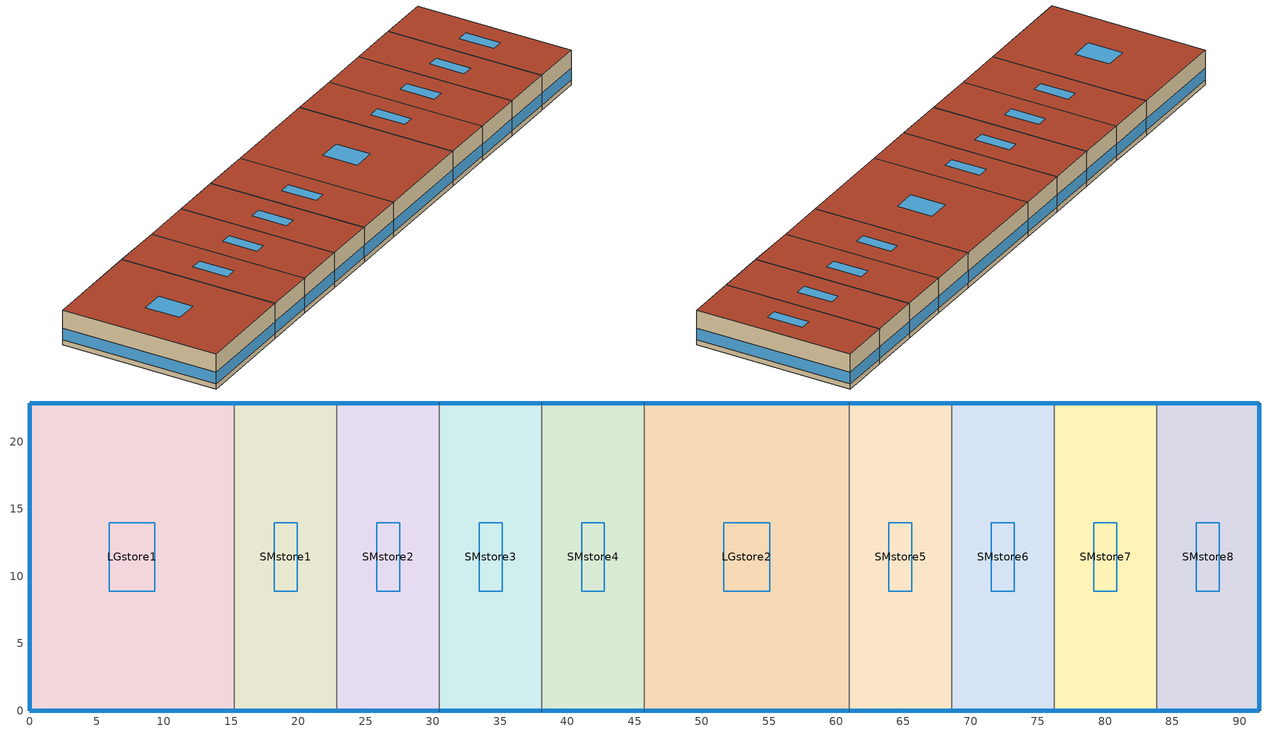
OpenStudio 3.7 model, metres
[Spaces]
SMstore2
 floor ground: 30.48,22.86 30.48,0 22.86,0 22.86,22.86 z0
 wall outside: 22.86,0 30.48,0 / 30.48,22.86 22.86,22.86 z0:5.18
 wall to SMstore3: 30.48,0 30.48,22.86 z0:5.18
 wall to SMstore1: 22.86,22.86 22.86,0 z0:5.18
 window (BTAP-Ext-FixedWindow:U=0.220 SHGC=0.600): 22.89,0 30.45,0 / 30.45,22.86 22.89,22.86 z0.76:2.5
 roof outside: 30.48,0 30.48,22.86 22.86,22.86 22.86,0 z5.18
 skylight (BTAP-Ext-Skylights:U=0.220 SHGC=0.600): 27.52,8.87 27.52,13.99 25.82,13.99 25.82,8.87 z5.18
SMstore7
 floor ground: 83.82,22.86 83.82,0 76.2,0 76.2,22.86 z0
 wall outside: 76.2,0 83.82,0 / 83.82,22.86 76.2,22.86 z0:5.18
 wall to SMstore6: 76.2,22.86 76.2,0 z0:5.18
 wall to SMstore8: 83.82,0 83.82,22.86 z0:5.18
 window (BTAP-Ext-FixedWindow:U=0.220 SHGC=0.600): 76.23,0 83.79,0 / 83.79,22.86 76.23,22.86 z0.76:2.5
 roof outside: 83.82,0 83.82,22.86 76.2,22.86 76.2,0 z5.18
 skylight (BTAP-Ext-Skylights:U=0.220 SHGC=0.600): 80.86,8.87 80.86,13.99 79.16,13.99 79.16,8.87 z5.18
SMstore3
 floor ground: 38.1,22.86 38.1,0 30.48,0 30.48,22.86 z0
 wall outside: 30.48,0 38.1,0 / 38.1,22.86 30.48,22.86 z0:5.18
 wall to SMstore4: 38.1,0 38.1,22.86 z0:5.18
 window (BTAP-Ext-FixedWindow:U=0.220 SHGC=0.600): 30.51,0 38.07,0 / 38.07,22.86 30.51,22.86 z0.76:2.5
 roof outside: 38.1,0 38.1,22.86 30.48,22.86 30.48,0 z5.18
 skylight (BTAP-Ext-Skylights:U=0.220 SHGC=0.600): 35.14,8.87 35.14,13.99 33.44,13.99 33.44,8.87 z5.18
SMstore1
 floor ground: 22.86,22.86 22.86,0 15.24,0 15.24,22.86 z0
 wall outside: 15.24,0 22.86,0 / 22.86,22.86 15.24,22.86 z0:5.18
 wall to LGstore1: 15.24,22.86 15.24,0 z0:5.18
 window (BTAP-Ext-FixedWindow:U=0.220 SHGC=0.600): 15.27,0 22.83,0 / 22.83,22.86 15.27,22.86 z0.76:2.5
 roof outside: 22.86,0 22.86,22.86 15.24,22.86 15.24,0 z5.18
 skylight (BTAP-Ext-Skylights:U=0.220 SHGC=0.600): 19.9,8.87 19.9,13.99 18.2,13.99 18.2,8.87 z5.18
LGstore2
 floor ground: 60.96,22.86 60.96,0 45.72,0 45.72,22.86 z0
 wall outside: 45.72,0 60.96,0 / 60.96,22.86 45.72,22.86 z0:5.18
 wall to SMstore5: 60.96,0 60.96,22.86 z0:5.18
 wall to SMstore4: 45.72,22.86 45.72,0 z0:5.18
 window (BTAP-Ext-FixedWindow:U=0.220 SHGC=0.600): 45.75,0 60.93,0 / 60.93,22.86 45.75,22.86 z0.76:2.49
 roof outside: 60.96,0 60.96,22.86 45.72,22.86 45.72,0 z5.18
 skylight (BTAP-Ext-Skylights:U=0.220 SHGC=0.600): 55.04,8.87 55.04,13.99 51.64,13.99 51.64,8.87 z5.18
SMstore8
 floor ground: 91.44,22.86 91.44,0 83.82,0 83.82,22.86 z0
 wall outside: 83.82,0 91.44,0 91.44,22.86 83.82,22.86 z0:5.18
 window (BTAP-Ext-FixedWindow:U=0.220 SHGC=0.600): 83.85,0 91.41,0 / 91.41,22.86 83.85,22.86 z0.76:2.5; 91.44,0.03 91.44,22.83 z0.76:2.49
 roof outside: 91.44,0 91.44,22.86 83.82,22.86 83.82,0 z5.18
 skylight (BTAP-Ext-Skylights:U=0.220 SHGC=0.600): 88.48,8.87 88.48,13.99 86.78,13.99 86.78,8.87 z5.18
SMstore5
 floor ground: 68.58,22.86 68.58,0 60.96,0 60.96,22.86 z0
 wall outside: 60.96,0 68.58,0 / 68.58,22.86 60.96,22.86 z0:5.18
 wall to SMstore6: 68.58,0 68.58,22.86 z0:5.18
 window (BTAP-Ext-FixedWindow:U=0.220 SHGC=0.600): 60.99,0 68.55,0 / 68.55,22.86 60.99,22.86 z0.76:2.5
 roof outside: 68.58,0 68.58,22.86 60.96,22.86 60.96,0 z5.18
 skylight (BTAP-Ext-Skylights:U=0.220 SHGC=0.600): 65.62,8.87 65.62,13.99 63.92,13.99 63.92,8.87 z5.18
SMstore4
 floor ground: 45.72,22.86 45.72,0 38.1,0 38.1,22.86 z0
 wall outside: 38.1,0 45.72,0 / 45.72,22.86 38.1,22.86 z0:5.18
 window (BTAP-Ext-FixedWindow:U=0.220 SHGC=0.600): 38.13,0 45.69,0 / 45.69,22.86 38.13,22.86 z0.76:2.5
 roof outside: 45.72,0 45.72,22.86 38.1,22.86 38.1,0 z5.18
 skylight (BTAP-Ext-Skylights:U=0.220 SHGC=0.600): 42.76,8.87 42.76,13.99 41.06,13.99 41.06,8.87 z5.18
SMstore6
 floor ground: 76.2,22.86 76.2,0 68.58,0 68.58,22.86 z0
 wall outside: 68.58,0 76.2,0 / 76.2,22.86 68.58,22.86 z0:5.18
 window (BTAP-Ext-FixedWindow:U=0.220 SHGC=0.600): 68.61,0 76.17,0 / 76.17,22.86 68.61,22.86 z0.76:2.5
 roof outside: 76.2,0 76.2,22.86 68.58,22.86 68.58,0 z5.18
 skylight (BTAP-Ext-Skylights:U=0.220 SHGC=0.600): 73.24,8.87 73.24,13.99 71.54,13.99 71.54,8.87 z5.18
LGstore1
 floor ground: 15.24,22.86 15.24,0 0,0 0,22.86 z0
 wall outside: 15.24,22.86 0,22.86 0,0 15.24,0 z0:5.18
 window (BTAP-Ext-FixedWindow:U=0.220 SHGC=0.600): 0.03,0 15.21,0 / 0,22.83 0,0.03 / 15.21,22.86 0.03,22.86 z0.76:2.49
 roof outside: 15.24,0 15.24,22.86 0,22.86 0,0 z5.18
 skylight (BTAP-Ext-Skylights:U=0.220 SHGC=0.600): 9.32,8.87 9.32,13.99 5.92,13.99 5.92,8.87 z5.18
[ClimateZones]
Climate Zone Institution Name 1=ASHRAE; Climate Zone Document Name 1=ANSI/ASHRAE Standard 169; Climate Zone Document Year 1=2006; Climate Zone Value 1=7
[Building]
RetailStripmall: Default Construction Set=BTAP-Mass at hdd = 5000.0; Standards Number of Stories=1; Standards Number of Above Ground Stories=1; Standards Template=NECB2015; Standards Building Type=RetailStripmall
[Site]
Calgary Intl AP_AB_CAN: Latitude {deg}=51.11; Longitude {deg}=-114.02; Time Zone {hr}=-7; Elevation {m}=1084.1
[Site:WaterMainsTemperature]
Calculation Method=Correlation; Annual Average Outdoor Air Temperature {C}=4.69167; Maximum Difference In Monthly Average Outdoor Air Temperatures {deltaC}=24.6
[Site:GroundTemperature:BuildingSurface]
19.527, 19.502, 19.536, 19.598, 20.002, 21.64, 22.225, 22.375, 21.449, 20.121, 19.802, 19.633
[SizingPeriod:DesignDay] Barometric Pressure {Pa}=88961; Rain Indicator=No; Snow Indicator=No; Day of Month=21; Daylight Saving Time Indicator=No; Humidity Condition Type=Wetbulb; Dry-Bulb Temperature Range Modifier Type=DefaultMultipliers
Name | Maximum Dry-Bulb Temperature {C} | Daily Dry-Bulb Temperature Range {deltaC} | Wind Speed {m/s} | Wind Direction {deg} | Month | Day Type | Wetbulb or DewPoint at Maximum Dry-Bulb {C} | Solar Model Indicator | ASHRAE Clear Sky Optical Depth for Beam Irradiance | ASHRAE Clear Sky Optical Depth for Diffuse Irradiance | Sky Clearness
Calgary Intl AP Ann Clg .4% Condns DB=>MWB | 28.8 | 12.3 | 4.5 | 160 | 7 | SummerDesignDay | 16 | ASHRAETau | 0.34 | 2.419
Calgary Intl AP Ann Clg .4% Condns WB=>MDB | 25.5 | 12.3 | 4.5 | 160 | 7 | SummerDesignDay | 17.8 | ASHRAETau | 0.34 | 2.419
Calgary Intl AP Ann Htg 99.6% Condns DB | -27.7 | 0 | 2.7 | 200 | 1 | WinterDesignDay | -27.7 | ASHRAEClearSky |  |  | 0
[Site:GroundTemperature:Shallow]
-1.6, -5.4, -6.4, -5.5, -0.4, 5.3, 10.8, 14.7, 15.8, 14, 9.5, 4
[Site:GroundTemperature:Deep]
4, 1.3, -0.4, -0.9, 0.1, 2.3, 5.2, 8, 9.9, 10.3, 9.2, 7
[Site:GroundTemperature:FCfactorMethod]
January Ground Temperature {C}=5.5; February Ground Temperature {C}=-2; March Ground Temperature {C}=-7.6; April Ground Temperature {C}=-6.3; May Ground Temperature {C}=-6.6; June Ground Temperature {C}=-0.3; July Ground Temperature {C}=4.9; August Ground Temperature {C}=10.2; September Ground Temperature {C}=13.8; October Ground Temperature {C}=17; November Ground Temperature {C}=16.6; December Ground Temperature {C}=11.1
[Material:NoMass] Roughness=Smooth; Thermal Absorptance=0.9; Solar Absorptance=0.7
Name | Thermal Resistance {m2-K/W} | Visible Absorptance
Typical Carpet Pad; Typical Carpet Pad 1 | 0.21648 | 0.8
Typical Insulation 1 | 5.91238 | 0.7
Typical Insulation 2 | 4.49096 | 0.7
Typical Insulation 3 | 6.17282 | 0.7
Typical Carpet Pad 2 | 1.25503 | 0.8
Typical Carpet Pad 3; Typical Carpet Pad 4 | 3.45515 | 0.8
Typical Insulation 4 | 0.454528 | 0.7
Typical Insulation 5 | 0.454545 | 0.7
[Material]
Name | Roughness | Thickness {m} | Conductivity {W/m-K} | Density {kg/m3} | Specific Heat {J/kg-K} | Thermal Absorptance | Solar Absorptance | Visible Absorptance
G05 25mm wood | MediumSmooth | 0.0254 | 0.15 | 608 | 1630 | 0.9 | 0.5 | 0.5
100mm Normalweight concrete floor 1 | MediumSmooth | 0.1016 | 2.31 | 2322 | 832
G01 13mm gypsum board 1 | Smooth | 0.0127 | 0.16 | 800 | 1090 | 0.9 | 0.7 | 0.5
4 in. Normalweight Concrete Floor 1 | MediumRough | 0.1016 | 2.31 | 2322 | 832 | 0.9 | 0.7 | 0.7
1IN Stucco 1 | Smooth | 0.0253 | 0.6918 | 1858 | 837 | 0.9 | 0.7 | 0.92
8IN CONCRETE HW RefBldg 1 | Rough | 0.2032 | 1.311 | 2240 | 836.8 | 0.9 | 0.7 | 0.7
1/2IN Gypsum 1 | Smooth | 0.0127 | 0.16 | 784.9 | 830 | 0.9 | 0.4 | 0.4
Metal Roof Surface 1; F08 Metal surface 1 | Smooth | 0.0008 | 45.28 | 7824 | 500 | 0.9 | 0.7 | 0.7
6 in. Normalweight Concrete Floor 1; 6 in. Normalweight Concrete Floor 2; 6 in. Normalweight Concrete Floor 3 | MediumRough | 0.1524 | 2.31 | 2322 | 832 | 0.9 | 0.7 | 0.7
[Construction]
BTAP-Int-Partition; BTAP-Int-Door: G05 25mm wood
BTAP-Int-Floor: 100mm Normalweight concrete floor 1, Typical Carpet Pad
BTAP-Int-Wall: G01 13mm gypsum board 1, G01 13mm gypsum board 1
BTAP-Int-Ceiling: Typical Carpet Pad, 100mm Normalweight concrete floor 1
BTAP-Int-Window: SimpleGlazing
BTAP-Ext-Floor-Mass:U-0.162: Typical Insulation 1, 4 in. Normalweight Concrete Floor 1, Typical Carpet Pad 1
BTAP-Ext-Wall-Mass:U-0.21: 1IN Stucco 1, 8IN CONCRETE HW RefBldg 1, Typical Insulation 2, 1/2IN Gypsum 1
BTAP-Ext-Roof-Metal:U-0.162: Metal Roof Surface 1, Typical Insulation 3
BTAP-Grnd-Floor-Mass:U-0.757: 6 in. Normalweight Concrete Floor 1, Typical Carpet Pad 2
BTAP-Grnd-Wall-Mass:U-0.284: 6 in. Normalweight Concrete Floor 2, Typical Carpet Pad 3
BTAP-Grnd-Roof-Mass:U-0.284: 6 in. Normalweight Concrete Floor 3, Typical Carpet Pad 4
BTAP-Ext-FixedWindow:U=0.220 SHGC=0.600; BTAP-Ext-GlassDoors:U=0.220 SHGC=0.600; BTAP-Ext-Skylights:U=0.220 SHGC=0.600; BTAP-Ext-DaylightDomes:U=0.220 SHGC=0.600; BTAP-Ext-DaylightDiffuser:U=0.220 SHGC=0.600: SimpleGlazing:U=0.220 SHGC=0.600
BTAP-Ext-Door:U-2.2: F08 Metal surface 1, Typical Insulation 4
BTAP-Ext-OverHeadDoor:U-2.2: Typical Insulation 5
[DefaultConstructionSet]
BTAP-Mass at hdd = 5000.0: Default Exterior Surface Constructions=BTAP-Mass at hdd = 5000.0; Default Interior Surface Constructions=Default Surface Constructions 2; Default Ground Contact Surface Constructions=BTAP-Mass at hdd = 5000.0 1; Default Exterior SubSurface Constructions=BTAP-Mass at hdd = 5000.0; Default Interior SubSurface Constructions=Default Sub Surface Constructions 2; Interior Partition Construction=BTAP-Int-Partition
[DefaultSurfaceConstructions]
Name | Floor Construction | Wall Construction | Roof Ceiling Construction
Default Surface Constructions 2 | BTAP-Int-Floor | BTAP-Int-Wall | BTAP-Int-Ceiling
BTAP-Mass at hdd = 5000.0 | BTAP-Ext-Floor-Mass:U-0.162 | BTAP-Ext-Wall-Mass:U-0.21 | BTAP-Ext-Roof-Metal:U-0.162
BTAP-Mass at hdd = 5000.0 1 | BTAP-Grnd-Floor-Mass:U-0.757 | BTAP-Grnd-Wall-Mass:U-0.284 | BTAP-Grnd-Roof-Mass:U-0.284
[DefaultSubSurfaceConstructions]
Name | Fixed Window Construction | Operable Window Construction | Door Construction | Glass Door Construction | Overhead Door Construction | Skylight Construction | Tubular Daylight Dome Construction | Tubular Daylight Diffuser Construction
Default Sub Surface Constructions 2 | BTAP-Int-Window | BTAP-Int-Window | BTAP-Int-Door
BTAP-Mass at hdd = 5000.0 | BTAP-Ext-FixedWindow:U=0.220 SHGC=0.600 | BTAP-Ext-FixedWindow:U=0.220 SHGC=0.600 | BTAP-Ext-Door:U-2.2 | BTAP-Ext-GlassDoors:U=0.220 SHGC=0.600 | BTAP-Ext-OverHeadDoor:U-2.2 | BTAP-Ext-Skylights:U=0.220 SHGC=0.600 | BTAP-Ext-DaylightDomes:U=0.220 SHGC=0.600 | BTAP-Ext-DaylightDiffuser:U=0.220 SHGC=0.600
[WindowMaterial:SimpleGlazingSystem] U-Factor {W/m2-K}=2.2; Solar Heat Gain Coefficient=0.6; Visible Transmittance=0.21
SimpleGlazing; SimpleGlazing:U=0.220 SHGC=0.600
[Space] Space Type=Space Function Sales area; Building Story=Building Story 1; Part of Total Floor Area=Yes; Volume {m3}=Autocalculate
Name | Thermal Zone
SMstore2 | SMstore2 ZN
SMstore7 | SMstore7 ZN
SMstore3 | SMstore3 ZN
SMstore1 | SMstore1 ZN
LGstore2 | LGstore2 ZN
SMstore5 | SMstore5 ZN
LGstore1 | LGstore1 ZN
SMstore8 | SMstore8 ZN
SMstore4 | SMstore4 ZN
SMstore6 | SMstore6 ZN
[BuildingStory]
Building Story 1: Nominal Z Coordinate {m}=0
[SpaceType]
Space Function Sales area: Default Schedule Set=Space Function Sales area Schedule Set; Design Specification Outdoor Air Object=Space Function Sales area Ventilation; Standards Building Type=Space Function; Standards Space Type=Sales area
[People:Definition]
Space Function Sales area People Definition: Number of People Calculation Method=People/Area; People per Space Floor Area {person/m2}=0.0333454; Fraction Radiant=0.3
[People]
Space Function Sales area People: People Definition=Space Function Sales area People Definition; Space or SpaceType=Space Function Sales area; Work Efficiency Schedule=Work Efficiency Schedule; Clothing Insulation Schedule=Clothing Schedule; Air Velocity Schedule=Air Velocity Schedule; Multiplier=1
[Lights:Definition]
Space Function Sales area Lights Definition: Design Level Calculation Method=Watts/Area; Watts per Space Floor Area {W/m2}=15.5056; Fraction Radiant=0.5; Fraction Visible=0.2
[Lights]
Space Function Sales area Lights: Lights Definition=Space Function Sales area Lights Definition; Space or SpaceType=Space Function Sales area; Fraction Replaceable=1
[ElectricEquipment:Definition]
Space Function Sales area Elec Equip Definition: Design Level Calculation Method=Watts/Area; Watts per Space Floor Area {W/m2}=2.50091; Fraction Radiant=0.5
[ElectricEquipment]
Space Function Sales area Elec Equip: Electric Equipment Definition=Space Function Sales area Elec Equip Definition; Space or SpaceType=Space Function Sales area
[DesignSpecification:OutdoorAir]
Space Function Sales area Ventilation: Outdoor Air Method=Sum; Outdoor Air Flow per Floor Area {m3/s-m2}=0.001524
[DefaultScheduleSet]
Space Function Sales area Schedule Set: Number of People Schedule=NECB-C-Occupancy; People Activity Level Schedule=NECB-Activity; Lighting Schedule=NECB-C-Occupancy-NECB-C-Lighting-0.0-0.0-0.67-Light Ruleset; Electric Equipment Schedule=NECB-C-Electric-Equipment; Infiltration Schedule=Always On
[ThermostatSetpoint:DualSetpoint] Heating Setpoint Temperature Schedule=NECB-C-Thermostat Setpoint-Heating; Cooling Setpoint Temperature Schedule=NECB-C-Thermostat Setpoint-Cooling
Space Function Sales area Thermostat 11; Space Function Sales area Thermostat 12; Space Function Sales area Thermostat 13; Space Function Sales area Thermostat 14; Space Function Sales area Thermostat 15; Space Function Sales area Thermostat 16; Space Function Sales area Thermostat 17; Space Function Sales area Thermostat 18; Space Function Sales area Thermostat 19; Space Function Sales area Thermostat 20
[SpaceInfiltration:DesignFlowRate] Schedule=Always On Discrete; Design Flow Rate Calculation Method=Flow/ExteriorArea; Flow per Exterior Surface Area {m3/s-m2}=0.00025; Constant Term Coefficient=0; Temperature Term Coefficient=0; Velocity Term Coefficient=0.224; Velocity Squared Term Coefficient=0
Name | Space or SpaceType
LGstore1 Infiltration | LGstore1
LGstore2 Infiltration | LGstore2
SMstore1 Infiltration | SMstore1
SMstore2 Infiltration | SMstore2
SMstore3 Infiltration | SMstore3
SMstore4 Infiltration | SMstore4
SMstore5 Infiltration | SMstore5
SMstore6 Infiltration | SMstore6
SMstore7 Infiltration | SMstore7
SMstore8 Infiltration | SMstore8
[ThermalZone] Use Ideal Air Loads=No
Name | Thermostat
LGstore1 ZN | Space Function Sales area Thermostat 11
LGstore2 ZN | Space Function Sales area Thermostat 12
SMstore1 ZN | Space Function Sales area Thermostat 13
SMstore2 ZN | Space Function Sales area Thermostat 14
SMstore3 ZN | Space Function Sales area Thermostat 15
SMstore4 ZN | Space Function Sales area Thermostat 16
SMstore5 ZN | Space Function Sales area Thermostat 17
SMstore6 ZN | Space Function Sales area Thermostat 18
SMstore7 ZN | Space Function Sales area Thermostat 19
SMstore8 ZN | Space Function Sales area Thermostat 20
[Sizing:Zone] Zone Cooling Design Supply Air Temperature Input Method=SupplyAirTemperature; Zone Cooling Design Supply Air Temperature {C}=14; Zone Cooling Design Supply Air Temperature Difference {deltaC}=11.11; Zone Heating Design Supply Air Temperature Input Method=SupplyAirTemperature; Zone Heating Design Supply Air Temperature {C}=40; Zone Heating Design Supply Air Temperature Difference {deltaC}=11.11; Zone Cooling Design Supply Air Humidity Ratio {kg-H2O/kg-air}=0.0085; Zone Heating Design Supply Air Humidity Ratio {kg-H2O/kg-air}=0.008; Cooling Design Air Flow Method=DesignDay; Heating Design Air Flow Method=DesignDay; Account for Dedicated Outdoor Air System=No; Dedicated Outdoor Air System Control Strategy=NeutralSupplyAir; Dedicated Outdoor Air Low Setpoint Temperature for Design {C}=autosize; Dedicated Outdoor Air High Setpoint Temperature for Design {C}=autosize; Zone Load Sizing Method=Sensible Load Only No Latent Load; Zone Latent Cooling Design Supply Air Humidity Ratio Input Method=HumidityRatioDifference; Zone Cooling Design Supply Air Humidity Ratio Difference {kgWater/kgDryAir}=0.005; Zone Latent Heating Design Supply Air Humidity Ratio Input Method=HumidityRatioDifference; Zone Humidification Design Supply Air Humidity Ratio Difference {kgWater/kgDryAir}=0.005
LGstore1 ZN; LGstore2 ZN; SMstore1 ZN; SMstore2 ZN; SMstore3 ZN; SMstore4 ZN; SMstore5 ZN; SMstore6 ZN; SMstore7 ZN; SMstore8 ZN
[Zone equipment]
LGstore1 ZN: Zone HVAC Ideal Loads Air System 1
LGstore2 ZN: Zone HVAC Ideal Loads Air System 2
SMstore1 ZN: Zone HVAC Ideal Loads Air System 3
SMstore2 ZN: Zone HVAC Ideal Loads Air System 4
SMstore3 ZN: Zone HVAC Ideal Loads Air System 5
SMstore4 ZN: Zone HVAC Ideal Loads Air System 6
SMstore5 ZN: Zone HVAC Ideal Loads Air System 7
SMstore6 ZN: Zone HVAC Ideal Loads Air System 8
SMstore7 ZN: Zone HVAC Ideal Loads Air System 9
SMstore8 ZN: Zone HVAC Ideal Loads Air System 10
[Schedule:Ruleset]
Clothing Schedule: Default Day Schedule=Clothing Schedule Default Winter Clothes
Air Velocity Schedule: Default Day Schedule=Air Velocity Schedule Default
Work Efficiency Schedule: Default Day Schedule=Work Efficiency Schedule Default
NECB-C-Occupancy: Default Day Schedule=NECB-C-Occupancy Default
NECB-Activity: Default Day Schedule=NECB-Activity Default; Summer Design Day Schedule=NECB-Activity Summer Design Day; Winter Design Day Schedule=NECB-Activity Winter Design Day
NECB-C-Occupancy-NECB-C-Lighting-0.0-0.0-0.67-Light Ruleset: Default Day Schedule=NECB-C-Occupancy-NECB-C-Lighting-0.0-0.0-0.67-Light Default
NECB-C-Electric-Equipment: Default Day Schedule=NECB-C-Electric-Equipment Default
Always On: Default Day Schedule=Always On Default
NECB-C-Thermostat Setpoint-Heating: Default Day Schedule=NECB-C-Thermostat Setpoint-Heating Default
NECB-C-Thermostat Setpoint-Cooling: Default Day Schedule=NECB-C-Thermostat Setpoint-Cooling Default
[Schedule:Day]
Clothing Schedule Default Winter Clothes: 24, 0, 1
Clothing Schedule Summer Clothes: 24, 0, 0.5
Air Velocity Schedule Default: 24, 0, 0.2
Work Efficiency Schedule Default: 24, 0, 0
NECB-C-Occupancy Default; NECB-C-Occupancy Default|Wkdy Day: No, 8, 0, 0, 9, 0, 0.1, 10, 0, 0.2, 12, 0, 0.5, 16, 0, 0.7, 17, 0, 0.8, 18, 0, 0.7, 19, 0, 0.5, 21, 0, 0.3, 24, 0, 0
NECB-C-Occupancy Sat Day: No, 8, 0, 0, 9, 0, 0.1, 10, 0, 0.2, 11, 0, 0.5, 12, 0, 0.6, 13, 0, 0.8, 16, 0, 0.9, 17, 0, 0.8, 18, 0, 0.7, 19, 0, 0.5, 21, 0, 0.2, 24, 0, 0
NECB-C-Occupancy Sun|Hol Day: No, 8, 0, 0, 9, 0, 0.1, 10, 0, 0.2, 11, 0, 0.5, 12, 0, 0.6, 13, 0, 0.8, 16, 0, 0.9, 17, 0, 0.8, 18, 0, 0.7, 19, 0, 0.5, 24, 0, 0
NECB-Activity Default; NECB-Activity Winter Design Day; NECB-Activity Summer Design Day: No, 24, 0, 130
NECB-C-Occupancy-NECB-C-Lighting-0.0-0.0-0.67-Light Default; NECB-C-Occupancy-NECB-C-Lighting-0.0-0.0-0.67-Default|Wkdy-Light Day; NECB-C-Occupancy-NECB-C-Lighting-0.0-0.0-0.67-Sat-Light Day: 8, 0, 0.05, 9, 0, 0.5, 19, 0, 0.9, 20, 0, 0.6, 21, 0, 0.5, 24, 0, 0.05
NECB-C-Occupancy-NECB-C-Lighting-0.0-0.0-0.67-Sun|Hol-Light Day: 8, 0, 0.05, 9, 0, 0.5, 19, 0, 0.9, 24, 0, 0.05
NECB-C-Electric-Equipment Default; NECB-C-Electric-Equipment Default|Wkdy Day; NECB-C-Electric-Equipment Sat Day: No, 8, 0, 0.05, 9, 0, 0.5, 19, 0, 0.9, 20, 0, 0.6, 21, 0, 0.5, 24, 0, 0.05
NECB-C-Electric-Equipment Sun|Hol Day: No, 8, 0, 0.05, 9, 0, 0.5, 19, 0, 0.9, 24, 0, 0.05
Always On Default: No, 24, 0, 1
NECB-C-Thermostat Setpoint-Heating Default; NECB-C-Thermostat Setpoint-Heating Default|Wkdy Day; NECB-C-Thermostat Setpoint-Heating Sat Day: No, 7, 0, 18, 8, 0, 20, 21, 0, 22, 24, 0, 18
NECB-C-Thermostat Setpoint-Heating Sun|Hol Day: No, 9, 0, 18, 10, 0, 20, 19, 0, 22, 24, 0, 18
NECB-C-Thermostat Setpoint-Cooling Default; NECB-C-Thermostat Setpoint-Cooling Default|Wkdy Day; NECB-C-Thermostat Setpoint-Cooling Sat Day: No, 7, 0, 35, 21, 0, 24, 24, 0, 35
NECB-C-Thermostat Setpoint-Cooling Sun|Hol Day: No, 7, 0, 35, 19, 0, 24, 24, 0, 35
[Schedule:Rule] Date Specification Type=DateRange; Start Day=1
Name | Schedule Ruleset | Rule Order | Day Schedule | Start Month | End Month | End Day | Apply Monday | Apply Tuesday | Apply Wednesday | Apply Thursday | Apply Friday | Apply Saturday | Apply Sunday
Schedule Rule 1 | Clothing Schedule | 0 | Clothing Schedule Summer Clothes | 5 | 9 | 30
Schedule Rule 2 | NECB-C-Occupancy | 2 | NECB-C-Occupancy Default|Wkdy Day | 1 | 12 | 31 | Yes | Yes | Yes | Yes | Yes
Schedule Rule 3 | NECB-C-Occupancy | 1 | NECB-C-Occupancy Sat Day | 1 | 12 | 31 |  |  |  |  |  | Yes
Schedule Rule 4 | NECB-C-Occupancy | 0 | NECB-C-Occupancy Sun|Hol Day | 1 | 12 | 31 |  |  |  |  |  |  | Yes
Schedule Rule 5 | NECB-C-Occupancy-NECB-C-Lighting-0.0-0.0-0.67-Light Ruleset | 2 | NECB-C-Occupancy-NECB-C-Lighting-0.0-0.0-0.67-Default|Wkdy-Light Day | 1 | 12 | 31 | Yes | Yes | Yes | Yes | Yes
Schedule Rule 6 | NECB-C-Occupancy-NECB-C-Lighting-0.0-0.0-0.67-Light Ruleset | 1 | NECB-C-Occupancy-NECB-C-Lighting-0.0-0.0-0.67-Sat-Light Day | 1 | 12 | 31 |  |  |  |  |  | Yes
Schedule Rule 7 | NECB-C-Occupancy-NECB-C-Lighting-0.0-0.0-0.67-Light Ruleset | 0 | NECB-C-Occupancy-NECB-C-Lighting-0.0-0.0-0.67-Sun|Hol-Light Day | 1 | 12 | 31 |  |  |  |  |  |  | Yes
Schedule Rule 8 | NECB-C-Electric-Equipment | 2 | NECB-C-Electric-Equipment Default|Wkdy Day | 1 | 12 | 31 | Yes | Yes | Yes | Yes | Yes
Schedule Rule 9 | NECB-C-Electric-Equipment | 1 | NECB-C-Electric-Equipment Sat Day | 1 | 12 | 31 |  |  |  |  |  | Yes
Schedule Rule 10 | NECB-C-Electric-Equipment | 0 | NECB-C-Electric-Equipment Sun|Hol Day | 1 | 12 | 31 |  |  |  |  |  |  | Yes
Schedule Rule 11 | NECB-C-Thermostat Setpoint-Heating | 2 | NECB-C-Thermostat Setpoint-Heating Default|Wkdy Day | 1 | 12 | 31 | Yes | Yes | Yes | Yes | Yes
Schedule Rule 12 | NECB-C-Thermostat Setpoint-Heating | 1 | NECB-C-Thermostat Setpoint-Heating Sat Day | 1 | 12 | 31 |  |  |  |  |  | Yes
Schedule Rule 13 | NECB-C-Thermostat Setpoint-Heating | 0 | NECB-C-Thermostat Setpoint-Heating Sun|Hol Day | 1 | 12 | 31 |  |  |  |  |  |  | Yes
Schedule Rule 14 | NECB-C-Thermostat Setpoint-Cooling | 2 | NECB-C-Thermostat Setpoint-Cooling Default|Wkdy Day | 1 | 12 | 31 | Yes | Yes | Yes | Yes | Yes
Schedule Rule 15 | NECB-C-Thermostat Setpoint-Cooling | 1 | NECB-C-Thermostat Setpoint-Cooling Sat Day | 1 | 12 | 31 |  |  |  |  |  | Yes
Schedule Rule 16 | NECB-C-Thermostat Setpoint-Cooling | 0 | NECB-C-Thermostat Setpoint-Cooling Sun|Hol Day | 1 | 12 | 31 |  |  |  |  |  |  | Yes
[Schedule:Constant]
Always On Discrete: Value=1
